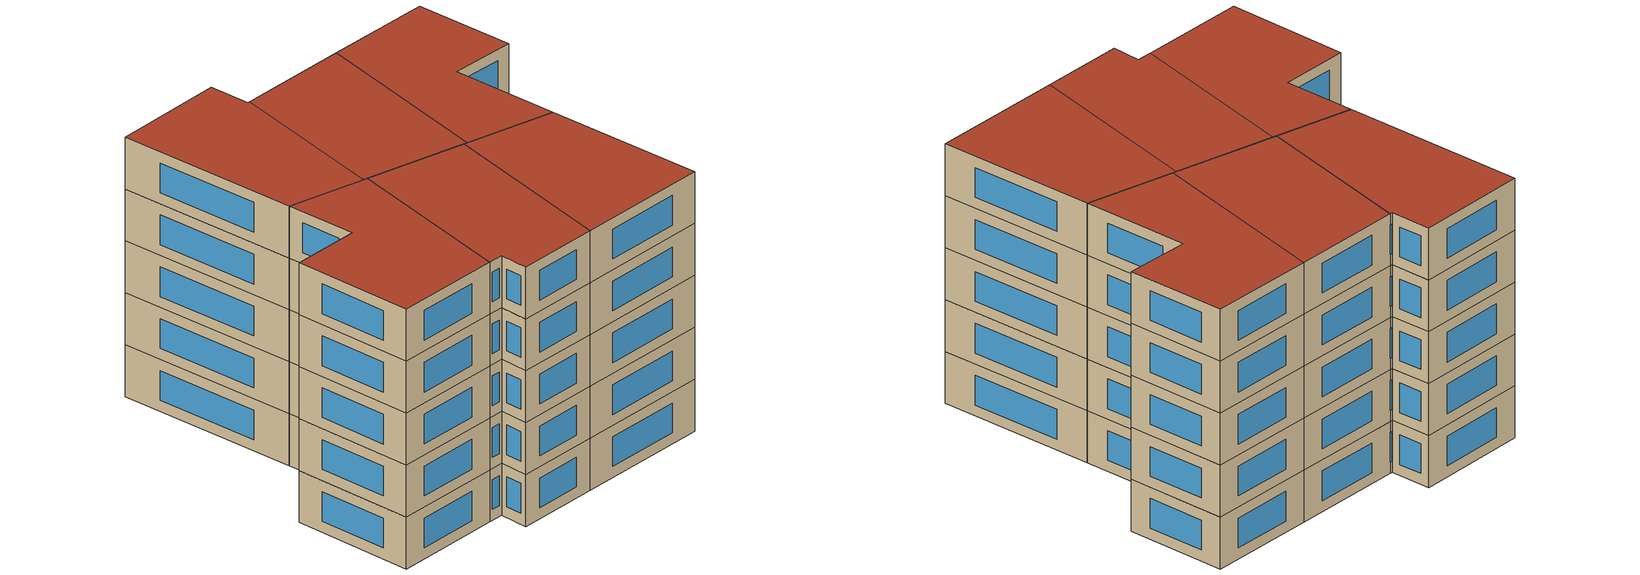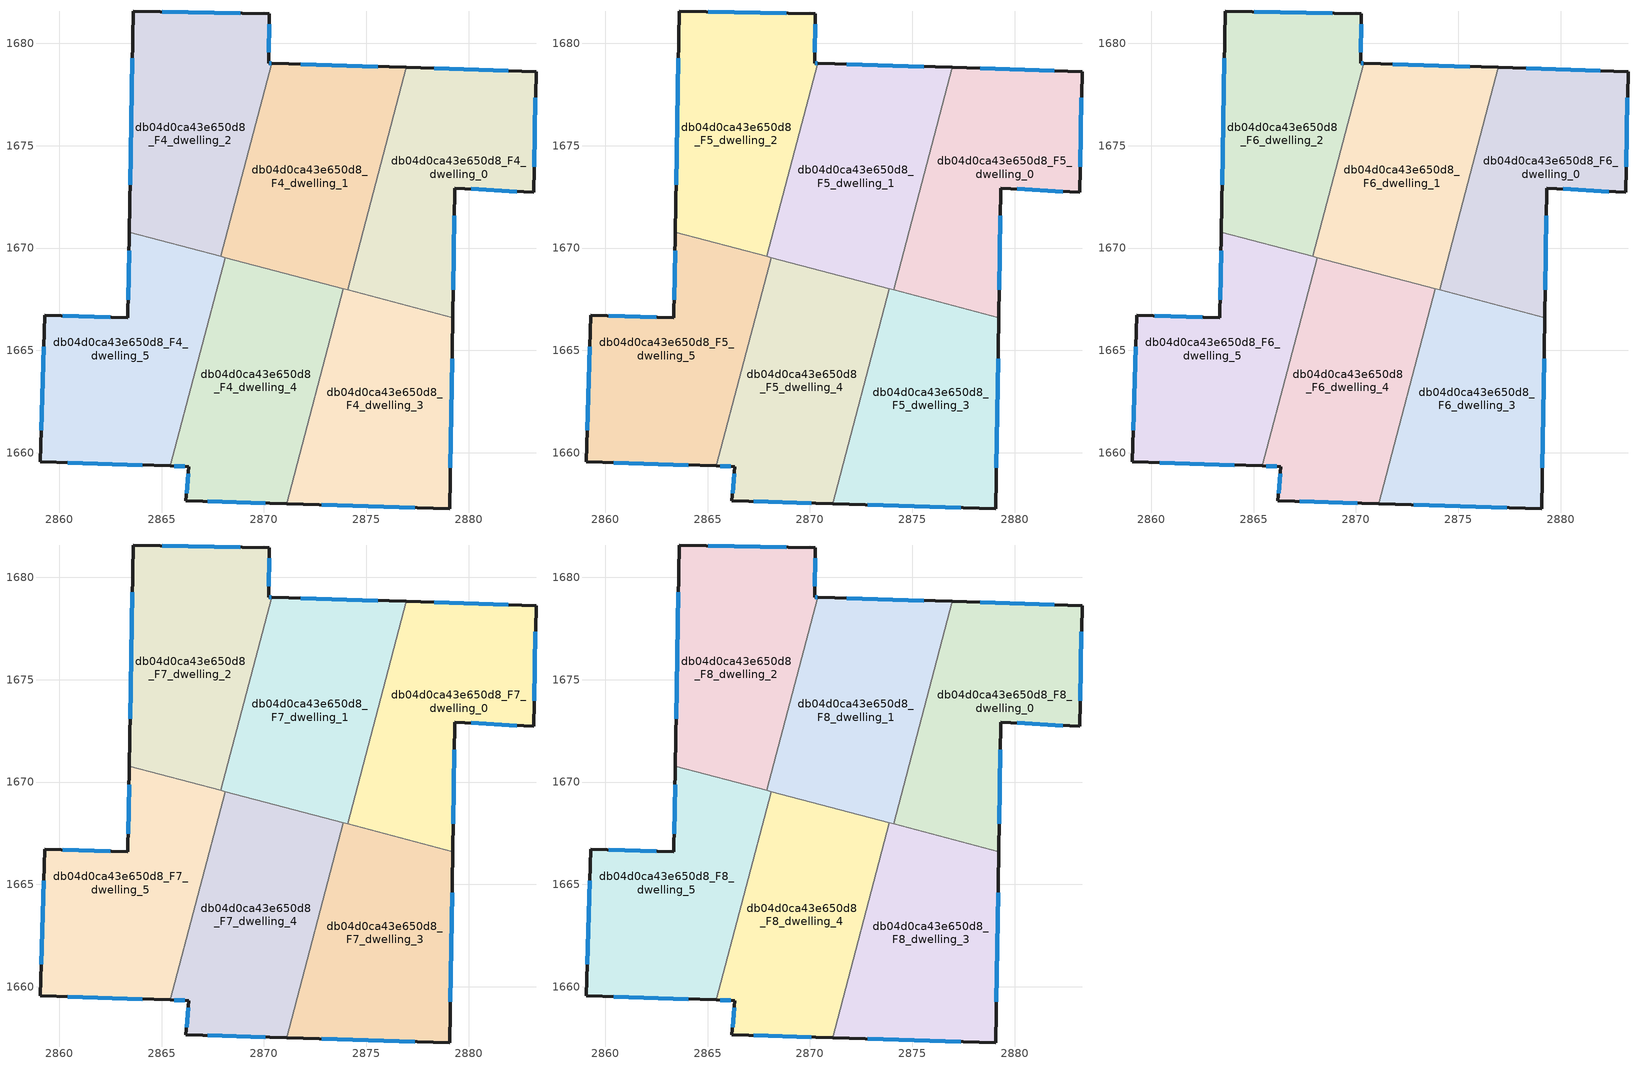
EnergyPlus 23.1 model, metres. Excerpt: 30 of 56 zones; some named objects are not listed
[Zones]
db04d0ca43e650d8_F4_dwelling_0
 floor to db04d0ca43e650d8_F3_dwelling_0 (EU_floor_Construction): 2883.29,1678.62 2883.17,1672.72 2879.32,1672.94 2879.22,1666.6 2874.09,1667.95 2876.96,1678.83 z12
 wall outside (EU_wall_Construction): 2879.22,1666.6 2879.32,1672.94 2883.17,1672.72 2883.29,1678.62 2876.96,1678.83 z12:15
 wall to db04d0ca43e650d8_F4_dwelling_1 (EU_wall_Construction): 2876.96,1678.83 2874.09,1667.95 z12:15
 wall to db04d0ca43e650d8_F4_dwelling_3 (EU_wall_Construction): 2874.09,1667.95 2879.22,1666.6 z12:15
 window (EU_Window_Construction): 2879.24,1667.96 2879.3,1671.58 / 2881.94,1678.67 2878.32,1678.78 / 2883.2,1673.98 2883.27,1677.36 / 2880.14,1672.89 2882.35,1672.76 z12.64:14.36
db04d0ca43e650d8_F4_dwelling_1
 floor to db04d0ca43e650d8_F3_dwelling_1 (EU_floor_Construction): 2876.96,1678.83 2874.09,1667.95 2867.9,1669.59 2870.39,1679.04 z12
 wall outside (EU_wall_Construction): 2876.96,1678.83 2870.39,1679.04 z12:15
 wall to db04d0ca43e650d8_F4_dwelling_2 (EU_wall_Construction): 2870.39,1679.04 2867.9,1669.59 z12:15
 wall to db04d0ca43e650d8_F4_dwelling_4 (EU_wall_Construction): 2868.1,1669.54 2873.88,1668.01 z12:15
 wall to db04d0ca43e650d8_F4_dwelling_3 (EU_wall_Construction): 2873.88,1668.01 2874.09,1667.95 z12:15
 wall to db04d0ca43e650d8_F4_dwelling_5 (EU_wall_Construction): 2867.9,1669.59 2868.1,1669.54 z12:15
 window (EU_Window_Construction): 2875.56,1678.87 2871.8,1678.99 z12.64:14.36
db04d0ca43e650d8_F4_dwelling_2
 floor to db04d0ca43e650d8_F3_dwelling_2 (EU_floor_Construction): 2870.26,1681.46 2870.23,1679.04 2870.39,1679.04 2867.9,1669.59 2863.42,1670.77 2863.61,1681.58 z12
 wall outside (EU_wall_Construction): 2870.39,1679.04 2870.23,1679.04 2870.26,1681.46 2863.61,1681.58 2863.42,1670.77 z12:15
 wall to db04d0ca43e650d8_F4_dwelling_5 (EU_wall_Construction): 2863.42,1670.77 2867.9,1669.59 z12:15
 window (EU_Window_Construction): 2863.57,1679.27 2863.46,1673.09 / 2868.84,1681.49 2865.03,1681.56 / 2870.24,1679.56 2870.26,1680.94 / 2870.36,1679.04 2870.27,1679.04 z12.64:14.36
db04d0ca43e650d8_F4_dwelling_3
 floor to db04d0ca43e650d8_F3_dwelling_3 (EU_floor_Construction): 2879.22,1666.6 2879.09,1657.25 2871.1,1657.5 2873.88,1668.01 z12
 wall outside (EU_wall_Construction): 2871.1,1657.5 2879.09,1657.25 2879.22,1666.6 z12:15
 wall to db04d0ca43e650d8_F4_dwelling_4 (EU_wall_Construction): 2873.88,1668.01 2871.1,1657.5 z12:15
 window (EU_Window_Construction): 2879.11,1659.25 2879.19,1664.6 / 2872.81,1657.45 2877.38,1657.31 z12.64:14.36
db04d0ca43e650d8_F4_dwelling_4
 floor to db04d0ca43e650d8_F3_dwelling_4 (EU_floor_Construction): 2873.88,1668.01 2871.1,1657.5 2866.19,1657.65 2866.32,1659.33 2865.41,1659.36 2868.1,1669.54 z12
 wall outside (EU_wall_Construction): 2865.41,1659.36 2866.32,1659.33 2866.19,1657.65 2871.1,1657.5 z12:15
 wall to db04d0ca43e650d8_F4_dwelling_5 (EU_wall_Construction): 2868.1,1669.54 2865.41,1659.36 z12:15
 window (EU_Window_Construction): 2867.24,1657.62 2870.05,1657.53 / 2866.29,1658.97 2866.22,1658.01 / 2865.61,1659.35 2866.13,1659.33 z12.64:14.36
db04d0ca43e650d8_F4_dwelling_5
 floor to db04d0ca43e650d8_F3_dwelling_5 (EU_floor_Construction): 2868.1,1669.54 2865.41,1659.36 2859.05,1659.56 2859.29,1666.72 2863.35,1666.59 2863.42,1670.77 z12
 wall outside (EU_wall_Construction): 2863.42,1670.77 2863.35,1666.59 2859.29,1666.72 2859.05,1659.56 2865.41,1659.36 z12:15
 window (EU_Window_Construction): 2863.41,1669.88 2863.37,1667.48 / 2860.42,1659.52 2864.05,1659.4 / 2859.24,1665.18 2859.11,1661.09 / 2862.48,1666.62 2860.16,1666.69 z12.64:14.36
db04d0ca43e650d8_F5_dwelling_0
 floor to db04d0ca43e650d8_F4_dwelling_0 (EU_floor_Construction): 2883.29,1678.62 2883.17,1672.72 2879.32,1672.94 2879.22,1666.6 2874.09,1667.95 2876.96,1678.83 z15
 wall outside (EU_wall_Construction): 2879.22,1666.6 2879.32,1672.94 2883.17,1672.72 2883.29,1678.62 2876.96,1678.83 z15:18
 wall to db04d0ca43e650d8_F5_dwelling_1 (EU_wall_Construction): 2876.96,1678.83 2874.09,1667.95 z15:18
 wall to db04d0ca43e650d8_F5_dwelling_3 (EU_wall_Construction): 2874.09,1667.95 2879.22,1666.6 z15:18
 window (EU_Window_Construction): 2879.24,1667.96 2879.3,1671.58 / 2881.94,1678.67 2878.32,1678.78 / 2883.2,1673.98 2883.27,1677.36 / 2880.14,1672.89 2882.35,1672.76 z15.64:17.36
db04d0ca43e650d8_F5_dwelling_1
 floor to db04d0ca43e650d8_F4_dwelling_1 (EU_floor_Construction): 2876.96,1678.83 2874.09,1667.95 2867.9,1669.59 2870.39,1679.04 z15
 wall outside (EU_wall_Construction): 2876.96,1678.83 2870.39,1679.04 z15:18
 wall to db04d0ca43e650d8_F5_dwelling_2 (EU_wall_Construction): 2870.39,1679.04 2867.9,1669.59 z15:18
 wall to db04d0ca43e650d8_F5_dwelling_4 (EU_wall_Construction): 2868.1,1669.54 2873.88,1668.01 z15:18
 wall to db04d0ca43e650d8_F5_dwelling_3 (EU_wall_Construction): 2873.88,1668.01 2874.09,1667.95 z15:18
 wall to db04d0ca43e650d8_F5_dwelling_5 (EU_wall_Construction): 2867.9,1669.59 2868.1,1669.54 z15:18
 window (EU_Window_Construction): 2875.56,1678.87 2871.8,1678.99 z15.64:17.36
db04d0ca43e650d8_F5_dwelling_2
 floor to db04d0ca43e650d8_F4_dwelling_2 (EU_floor_Construction): 2870.26,1681.46 2870.23,1679.04 2870.39,1679.04 2867.9,1669.59 2863.42,1670.77 2863.61,1681.58 z15
 wall outside (EU_wall_Construction): 2870.39,1679.04 2870.23,1679.04 2870.26,1681.46 2863.61,1681.58 2863.42,1670.77 z15:18
 wall to db04d0ca43e650d8_F5_dwelling_5 (EU_wall_Construction): 2863.42,1670.77 2867.9,1669.59 z15:18
 window (EU_Window_Construction): 2863.57,1679.27 2863.46,1673.09 / 2868.84,1681.49 2865.03,1681.56 / 2870.24,1679.56 2870.26,1680.94 / 2870.36,1679.04 2870.27,1679.04 z15.64:17.36
db04d0ca43e650d8_F5_dwelling_3
 floor to db04d0ca43e650d8_F4_dwelling_3 (EU_floor_Construction): 2879.22,1666.6 2879.09,1657.25 2871.1,1657.5 2873.88,1668.01 z15
 wall outside (EU_wall_Construction): 2871.1,1657.5 2879.09,1657.25 2879.22,1666.6 z15:18
 wall to db04d0ca43e650d8_F5_dwelling_4 (EU_wall_Construction): 2873.88,1668.01 2871.1,1657.5 z15:18
 window (EU_Window_Construction): 2879.11,1659.25 2879.19,1664.6 / 2872.81,1657.45 2877.38,1657.31 z15.64:17.36
db04d0ca43e650d8_F5_dwelling_4
 floor to db04d0ca43e650d8_F4_dwelling_4 (EU_floor_Construction): 2873.88,1668.01 2871.1,1657.5 2866.19,1657.65 2866.32,1659.33 2865.41,1659.36 2868.1,1669.54 z15
 wall outside (EU_wall_Construction): 2865.41,1659.36 2866.32,1659.33 2866.19,1657.65 2871.1,1657.5 z15:18
 wall to db04d0ca43e650d8_F5_dwelling_5 (EU_wall_Construction): 2868.1,1669.54 2865.41,1659.36 z15:18
 window (EU_Window_Construction): 2867.24,1657.62 2870.05,1657.53 / 2866.29,1658.97 2866.22,1658.01 / 2865.61,1659.35 2866.13,1659.33 z15.64:17.36
db04d0ca43e650d8_F5_dwelling_5
 floor to db04d0ca43e650d8_F4_dwelling_5 (EU_floor_Construction): 2868.1,1669.54 2865.41,1659.36 2859.05,1659.56 2859.29,1666.72 2863.35,1666.59 2863.42,1670.77 z15
 wall outside (EU_wall_Construction): 2863.42,1670.77 2863.35,1666.59 2859.29,1666.72 2859.05,1659.56 2865.41,1659.36 z15:18
 window (EU_Window_Construction): 2863.41,1669.88 2863.37,1667.48 / 2860.42,1659.52 2864.05,1659.4 / 2859.24,1665.18 2859.11,1661.09 / 2862.48,1666.62 2860.16,1666.69 z15.64:17.36
db04d0ca43e650d8_F6_dwelling_0
 floor to db04d0ca43e650d8_F5_dwelling_0 (EU_floor_Construction): 2883.29,1678.62 2883.17,1672.72 2879.32,1672.94 2879.22,1666.6 2874.09,1667.95 2876.96,1678.83 z18
 wall outside (EU_wall_Construction): 2879.22,1666.6 2879.32,1672.94 2883.17,1672.72 2883.29,1678.62 2876.96,1678.83 z18:21
 wall to db04d0ca43e650d8_F6_dwelling_1 (EU_wall_Construction): 2876.96,1678.83 2874.09,1667.95 z18:21
 wall to db04d0ca43e650d8_F6_dwelling_3 (EU_wall_Construction): 2874.09,1667.95 2879.22,1666.6 z18:21
 window (EU_Window_Construction): 2879.24,1667.96 2879.3,1671.58 / 2881.94,1678.67 2878.32,1678.78 / 2883.2,1673.98 2883.27,1677.36 / 2880.14,1672.89 2882.35,1672.76 z18.64:20.36
db04d0ca43e650d8_F6_dwelling_1
 floor to db04d0ca43e650d8_F5_dwelling_1 (EU_floor_Construction): 2876.96,1678.83 2874.09,1667.95 2867.9,1669.59 2870.39,1679.04 z18
 wall outside (EU_wall_Construction): 2876.96,1678.83 2870.39,1679.04 z18:21
 wall to db04d0ca43e650d8_F6_dwelling_2 (EU_wall_Construction): 2870.39,1679.04 2867.9,1669.59 z18:21
 wall to db04d0ca43e650d8_F6_dwelling_4 (EU_wall_Construction): 2868.1,1669.54 2873.88,1668.01 z18:21
 wall to db04d0ca43e650d8_F6_dwelling_3 (EU_wall_Construction): 2873.88,1668.01 2874.09,1667.95 z18:21
 wall to db04d0ca43e650d8_F6_dwelling_5 (EU_wall_Construction): 2867.9,1669.59 2868.1,1669.54 z18:21
 window (EU_Window_Construction): 2875.56,1678.87 2871.8,1678.99 z18.64:20.36
db04d0ca43e650d8_F6_dwelling_2
 floor to db04d0ca43e650d8_F5_dwelling_2 (EU_floor_Construction): 2870.26,1681.46 2870.23,1679.04 2870.39,1679.04 2867.9,1669.59 2863.42,1670.77 2863.61,1681.58 z18
 wall outside (EU_wall_Construction): 2870.39,1679.04 2870.23,1679.04 2870.26,1681.46 2863.61,1681.58 2863.42,1670.77 z18:21
 wall to db04d0ca43e650d8_F6_dwelling_5 (EU_wall_Construction): 2863.42,1670.77 2867.9,1669.59 z18:21
 window (EU_Window_Construction): 2863.57,1679.27 2863.46,1673.09 / 2868.84,1681.49 2865.03,1681.56 / 2870.24,1679.56 2870.26,1680.94 / 2870.36,1679.04 2870.27,1679.04 z18.64:20.36
db04d0ca43e650d8_F6_dwelling_3
 floor to db04d0ca43e650d8_F5_dwelling_3 (EU_floor_Construction): 2879.22,1666.6 2879.09,1657.25 2871.1,1657.5 2873.88,1668.01 z18
 wall outside (EU_wall_Construction): 2871.1,1657.5 2879.09,1657.25 2879.22,1666.6 z18:21
 wall to db04d0ca43e650d8_F6_dwelling_4 (EU_wall_Construction): 2873.88,1668.01 2871.1,1657.5 z18:21
 window (EU_Window_Construction): 2879.11,1659.25 2879.19,1664.6 / 2872.81,1657.45 2877.38,1657.31 z18.64:20.36
db04d0ca43e650d8_F6_dwelling_4
 floor to db04d0ca43e650d8_F5_dwelling_4 (EU_floor_Construction): 2873.88,1668.01 2871.1,1657.5 2866.19,1657.65 2866.32,1659.33 2865.41,1659.36 2868.1,1669.54 z18
 wall outside (EU_wall_Construction): 2865.41,1659.36 2866.32,1659.33 2866.19,1657.65 2871.1,1657.5 z18:21
 wall to db04d0ca43e650d8_F6_dwelling_5 (EU_wall_Construction): 2868.1,1669.54 2865.41,1659.36 z18:21
 window (EU_Window_Construction): 2867.24,1657.62 2870.05,1657.53 / 2866.29,1658.97 2866.22,1658.01 / 2865.61,1659.35 2866.13,1659.33 z18.64:20.36
db04d0ca43e650d8_F6_dwelling_5
 floor to db04d0ca43e650d8_F5_dwelling_5 (EU_floor_Construction): 2868.1,1669.54 2865.41,1659.36 2859.05,1659.56 2859.29,1666.72 2863.35,1666.59 2863.42,1670.77 z18
 wall outside (EU_wall_Construction): 2863.42,1670.77 2863.35,1666.59 2859.29,1666.72 2859.05,1659.56 2865.41,1659.36 z18:21
 window (EU_Window_Construction): 2863.41,1669.88 2863.37,1667.48 / 2860.42,1659.52 2864.05,1659.4 / 2859.24,1665.18 2859.11,1661.09 / 2862.48,1666.62 2860.16,1666.69 z18.64:20.36
db04d0ca43e650d8_F7_dwelling_0
 floor to db04d0ca43e650d8_F6_dwelling_0 (EU_floor_Construction): 2883.29,1678.62 2883.17,1672.72 2879.32,1672.94 2879.22,1666.6 2874.09,1667.95 2876.96,1678.83 z21
 wall outside (EU_wall_Construction): 2879.22,1666.6 2879.32,1672.94 2883.17,1672.72 2883.29,1678.62 2876.96,1678.83 z21:24
 wall to db04d0ca43e650d8_F7_dwelling_1 (EU_wall_Construction): 2876.96,1678.83 2874.09,1667.95 z21:24
 wall to db04d0ca43e650d8_F7_dwelling_3 (EU_wall_Construction): 2874.09,1667.95 2879.22,1666.6 z21:24
 window (EU_Window_Construction): 2879.24,1667.96 2879.3,1671.58 / 2881.94,1678.67 2878.32,1678.78 / 2883.2,1673.98 2883.27,1677.36 / 2880.14,1672.89 2882.35,1672.76 z21.64:23.36
db04d0ca43e650d8_F7_dwelling_1
 floor to db04d0ca43e650d8_F6_dwelling_1 (EU_floor_Construction): 2876.96,1678.83 2874.09,1667.95 2867.9,1669.59 2870.39,1679.04 z21
 wall outside (EU_wall_Construction): 2876.96,1678.83 2870.39,1679.04 z21:24
 wall to db04d0ca43e650d8_F7_dwelling_2 (EU_wall_Construction): 2870.39,1679.04 2867.9,1669.59 z21:24
 wall to db04d0ca43e650d8_F7_dwelling_4 (EU_wall_Construction): 2868.1,1669.54 2873.88,1668.01 z21:24
 wall to db04d0ca43e650d8_F7_dwelling_3 (EU_wall_Construction): 2873.88,1668.01 2874.09,1667.95 z21:24
 wall to db04d0ca43e650d8_F7_dwelling_5 (EU_wall_Construction): 2867.9,1669.59 2868.1,1669.54 z21:24
 window (EU_Window_Construction): 2875.56,1678.87 2871.8,1678.99 z21.64:23.36
db04d0ca43e650d8_F7_dwelling_2
 floor to db04d0ca43e650d8_F6_dwelling_2 (EU_floor_Construction): 2870.26,1681.46 2870.23,1679.04 2870.39,1679.04 2867.9,1669.59 2863.42,1670.77 2863.61,1681.58 z21
 wall outside (EU_wall_Construction): 2870.39,1679.04 2870.23,1679.04 2870.26,1681.46 2863.61,1681.58 2863.42,1670.77 z21:24
 wall to db04d0ca43e650d8_F7_dwelling_5 (EU_wall_Construction): 2863.42,1670.77 2867.9,1669.59 z21:24
 window (EU_Window_Construction): 2863.57,1679.27 2863.46,1673.09 / 2868.84,1681.49 2865.03,1681.56 / 2870.24,1679.56 2870.26,1680.94 / 2870.36,1679.04 2870.27,1679.04 z21.64:23.36
db04d0ca43e650d8_F7_dwelling_3
 floor to db04d0ca43e650d8_F6_dwelling_3 (EU_floor_Construction): 2879.22,1666.6 2879.09,1657.25 2871.1,1657.5 2873.88,1668.01 z21
 wall outside (EU_wall_Construction): 2871.1,1657.5 2879.09,1657.25 2879.22,1666.6 z21:24
 wall to db04d0ca43e650d8_F7_dwelling_4 (EU_wall_Construction): 2873.88,1668.01 2871.1,1657.5 z21:24
 window (EU_Window_Construction): 2879.11,1659.25 2879.19,1664.6 / 2872.81,1657.45 2877.38,1657.31 z21.64:23.36
db04d0ca43e650d8_F7_dwelling_4
 floor to db04d0ca43e650d8_F6_dwelling_4 (EU_floor_Construction): 2873.88,1668.01 2871.1,1657.5 2866.19,1657.65 2866.32,1659.33 2865.41,1659.36 2868.1,1669.54 z21
 wall outside (EU_wall_Construction): 2865.41,1659.36 2866.32,1659.33 2866.19,1657.65 2871.1,1657.5 z21:24
 wall to db04d0ca43e650d8_F7_dwelling_5 (EU_wall_Construction): 2868.1,1669.54 2865.41,1659.36 z21:24
 window (EU_Window_Construction): 2867.24,1657.62 2870.05,1657.53 / 2866.29,1658.97 2866.22,1658.01 / 2865.61,1659.35 2866.13,1659.33 z21.64:23.36
db04d0ca43e650d8_F7_dwelling_5
 floor to db04d0ca43e650d8_F6_dwelling_5 (EU_floor_Construction): 2868.1,1669.54 2865.41,1659.36 2859.05,1659.56 2859.29,1666.72 2863.35,1666.59 2863.42,1670.77 z21
 wall outside (EU_wall_Construction): 2863.42,1670.77 2863.35,1666.59 2859.29,1666.72 2859.05,1659.56 2865.41,1659.36 z21:24
 window (EU_Window_Construction): 2863.41,1669.88 2863.37,1667.48 / 2860.42,1659.52 2864.05,1659.4 / 2859.24,1665.18 2859.11,1661.09 / 2862.48,1666.62 2860.16,1666.69 z21.64:23.36
db04d0ca43e650d8_F8_dwelling_0
 floor to db04d0ca43e650d8_F7_dwelling_0 (EU_floor_Construction): 2883.29,1678.62 2883.17,1672.72 2879.32,1672.94 2879.22,1666.6 2874.09,1667.95 2876.96,1678.83 z24
 wall outside (EU_wall_Construction): 2879.22,1666.6 2879.32,1672.94 2883.17,1672.72 2883.29,1678.62 2876.96,1678.83 z24:27
 wall to db04d0ca43e650d8_F8_dwelling_1 (EU_wall_Construction): 2876.96,1678.83 2874.09,1667.95 z24:27
 wall to db04d0ca43e650d8_F8_dwelling_3 (EU_wall_Construction): 2874.09,1667.95 2879.22,1666.6 z24:27
 window (EU_Window_Construction): 2879.24,1667.96 2879.3,1671.58 / 2881.94,1678.67 2878.32,1678.78 / 2883.2,1673.98 2883.27,1677.36 / 2880.14,1672.89 2882.35,1672.76 z24.64:26.36
 roof outside (EU_roof_Construction): 2879.22,1666.6 2879.32,1672.94 2883.17,1672.72 2883.29,1678.62 2876.96,1678.83 2874.09,1667.95 z27
db04d0ca43e650d8_F8_dwelling_1
 floor to db04d0ca43e650d8_F7_dwelling_1 (EU_floor_Construction): 2876.96,1678.83 2874.09,1667.95 2867.9,1669.59 2870.39,1679.04 z24
 wall outside (EU_wall_Construction): 2876.96,1678.83 2870.39,1679.04 z24:27
 wall to db04d0ca43e650d8_F8_dwelling_2 (EU_wall_Construction): 2870.39,1679.04 2867.9,1669.59 z24:27
 wall to db04d0ca43e650d8_F8_dwelling_4 (EU_wall_Construction): 2868.1,1669.54 2873.88,1668.01 z24:27
 wall to db04d0ca43e650d8_F8_dwelling_3 (EU_wall_Construction): 2873.88,1668.01 2874.09,1667.95 z24:27
 wall to db04d0ca43e650d8_F8_dwelling_5 (EU_wall_Construction): 2867.9,1669.59 2868.1,1669.54 z24:27
 window (EU_Window_Construction): 2875.56,1678.87 2871.8,1678.99 z24.64:26.36
 roof outside (EU_roof_Construction): 2874.09,1667.95 2876.96,1678.83 2870.39,1679.04 2867.9,1669.59 z27
db04d0ca43e650d8_F8_dwelling_2
 floor to db04d0ca43e650d8_F7_dwelling_2 (EU_floor_Construction): 2870.26,1681.46 2870.23,1679.04 2870.39,1679.04 2867.9,1669.59 2863.42,1670.77 2863.61,1681.58 z24
 wall outside (EU_wall_Construction): 2870.39,1679.04 2870.23,1679.04 2870.26,1681.46 2863.61,1681.58 2863.42,1670.77 z24:27
 wall to db04d0ca43e650d8_F8_dwelling_5 (EU_wall_Construction): 2863.42,1670.77 2867.9,1669.59 z24:27
 window (EU_Window_Construction): 2863.57,1679.27 2863.46,1673.09 / 2868.84,1681.49 2865.03,1681.56 / 2870.24,1679.56 2870.26,1680.94 / 2870.36,1679.04 2870.27,1679.04 z24.64:26.36
 roof outside (EU_roof_Construction): 2867.9,1669.59 2870.39,1679.04 2870.23,1679.04 2870.26,1681.46 2863.61,1681.58 2863.42,1670.77 z27
db04d0ca43e650d8_F8_dwelling_3
 floor to db04d0ca43e650d8_F7_dwelling_3 (EU_floor_Construction): 2879.22,1666.6 2879.09,1657.25 2871.1,1657.5 2873.88,1668.01 z24
 wall outside (EU_wall_Construction): 2871.1,1657.5 2879.09,1657.25 2879.22,1666.6 z24:27
 wall to db04d0ca43e650d8_F8_dwelling_4 (EU_wall_Construction): 2873.88,1668.01 2871.1,1657.5 z24:27
 window (EU_Window_Construction): 2879.11,1659.25 2879.19,1664.6 / 2872.81,1657.45 2877.38,1657.31 z24.64:26.36
 roof outside (EU_roof_Construction): 2879.09,1657.25 2879.22,1666.6 2873.88,1668.01 2871.1,1657.5 z27
db04d0ca43e650d8_F8_dwelling_4
 floor to db04d0ca43e650d8_F7_dwelling_4 (EU_floor_Construction): 2873.88,1668.01 2871.1,1657.5 2866.19,1657.65 2866.32,1659.33 2865.41,1659.36 2868.1,1669.54 z24
 wall outside (EU_wall_Construction): 2865.41,1659.36 2866.32,1659.33 2866.19,1657.65 2871.1,1657.5 z24:27
 wall to db04d0ca43e650d8_F8_dwelling_5 (EU_wall_Construction): 2868.1,1669.54 2865.41,1659.36 z24:27
 window (EU_Window_Construction): 2867.24,1657.62 2870.05,1657.53 / 2866.29,1658.97 2866.22,1658.01 / 2865.61,1659.35 2866.13,1659.33 z24.64:26.36
 roof outside (EU_roof_Construction): 2871.1,1657.5 2873.88,1668.01 2868.1,1669.54 2865.41,1659.36 2866.32,1659.33 2866.19,1657.65 z27
db04d0ca43e650d8_F8_dwelling_5
 floor to db04d0ca43e650d8_F7_dwelling_5 (EU_floor_Construction): 2868.1,1669.54 2865.41,1659.36 2859.05,1659.56 2859.29,1666.72 2863.35,1666.59 2863.42,1670.77 z24
 wall outside (EU_wall_Construction): 2863.42,1670.77 2863.35,1666.59 2859.29,1666.72 2859.05,1659.56 2865.41,1659.36 z24:27
 window (EU_Window_Construction): 2863.41,1669.88 2863.37,1667.48 / 2860.42,1659.52 2864.05,1659.4 / 2859.24,1665.18 2859.11,1661.09 / 2862.48,1666.62 2860.16,1666.69 z24.64:26.36
 roof outside (EU_roof_Construction): 2865.41,1659.36 2868.1,1669.54 2863.42,1670.77 2863.35,1666.59 2859.29,1666.72 2859.05,1659.56 z27
[Building]
EU S2 Campaign: North Axis=0; Terrain=City; Solar Distribution=FullExterior
[Site:Location]
Yerevan-Zvartnots.Intl.AP: Latitude=40.15; Longitude=44.383; Time Zone=4; Elevation=854
[SizingPeriod:WeatherFileDays]
AnnualSizingPeriod: Begin Month=1; Begin Day of Month=1; End Month=12; End Day of Month=31; Day of Week for Start Day=Monday; Use Weather File Daylight Saving Period=No; Use Weather File Rain and Snow Indicators=No
[MATERIAL]
EU_InternalMass_Material: Roughness=MediumRough; Thickness=0.1; Conductivity=1; Density=1800; Specific Heat=900; Thermal Absorptance=0.9; Solar Absorptance=0.7; Visible Absorptance=0.7
[MATERIAL:NOMASS] Roughness=MediumRough; Thermal Absorptance=0.9; Solar Absorptance=0.7; Visible Absorptance=0.7
Name | Thermal Resistance
EU_wall_NoMass | 1.05043
EU_roof_NoMass | 1.45357
EU_floor_NoMass | 0.478065
[WINDOWMATERIAL:SIMPLEGLAZINGSYSTEM]
EU_Window_SimpleGlazing: UFactor=2.5566; Solar Heat Gain Coefficient=0.75; Visible Transmittance=0.75
[CONSTRUCTION]
EU_wall_Construction: EU_wall_NoMass
EU_roof_Construction: EU_roof_NoMass
EU_floor_Construction: EU_floor_NoMass
EU_Window_Construction: EU_Window_SimpleGlazing
EU_InternalMass_Construction: EU_InternalMass_Material
[ZONE] Type=1; Multiplier=1; Ceiling Height=autocalculate; Floor Area=autocalculate; Part of Total Floor Area=Yes
Name | Volume
db04d0ca43e650d8_F4_dwelling_0; db04d0ca43e650d8_F5_dwelling_0; db04d0ca43e650d8_F6_dwelling_0; db04d0ca43e650d8_F7_dwelling_0; db04d0ca43e650d8_F8_dwelling_0 | 202.044
db04d0ca43e650d8_F4_dwelling_1; db04d0ca43e650d8_F5_dwelling_1; db04d0ca43e650d8_F6_dwelling_1; db04d0ca43e650d8_F7_dwelling_1; db04d0ca43e650d8_F8_dwelling_1 | 202.024
db04d0ca43e650d8_F4_dwelling_2; db04d0ca43e650d8_F5_dwelling_2; db04d0ca43e650d8_F6_dwelling_2; db04d0ca43e650d8_F7_dwelling_2; db04d0ca43e650d8_F8_dwelling_2 | 202.032
db04d0ca43e650d8_F4_dwelling_3; db04d0ca43e650d8_F5_dwelling_3; db04d0ca43e650d8_F6_dwelling_3; db04d0ca43e650d8_F7_dwelling_3; db04d0ca43e650d8_F8_dwelling_3 | 202.06
db04d0ca43e650d8_F4_dwelling_4; db04d0ca43e650d8_F5_dwelling_4; db04d0ca43e650d8_F6_dwelling_4; db04d0ca43e650d8_F7_dwelling_4; db04d0ca43e650d8_F8_dwelling_4 | 202.027
db04d0ca43e650d8_F4_dwelling_5; db04d0ca43e650d8_F5_dwelling_5; db04d0ca43e650d8_F6_dwelling_5; db04d0ca43e650d8_F7_dwelling_5; db04d0ca43e650d8_F8_dwelling_5 | 202.043
[INTERNALMASS] Construction=EU_InternalMass_Construction
Name | Zone or ZoneList | Surface Area
db04d0ca43e650d8_F4_dwelling_0_EU_InternalMass | db04d0ca43e650d8_F4_dwelling_0 | 67.3482
db04d0ca43e650d8_F4_dwelling_1_EU_InternalMass | db04d0ca43e650d8_F4_dwelling_1 | 67.3416
db04d0ca43e650d8_F4_dwelling_2_EU_InternalMass | db04d0ca43e650d8_F4_dwelling_2 | 67.3441
db04d0ca43e650d8_F4_dwelling_3_EU_InternalMass | db04d0ca43e650d8_F4_dwelling_3 | 67.3534
db04d0ca43e650d8_F4_dwelling_4_EU_InternalMass | db04d0ca43e650d8_F4_dwelling_4 | 67.3421
db04d0ca43e650d8_F4_dwelling_5_EU_InternalMass | db04d0ca43e650d8_F4_dwelling_5 | 67.3475
db04d0ca43e650d8_F5_dwelling_0_EU_InternalMass | db04d0ca43e650d8_F5_dwelling_0 | 67.3482
db04d0ca43e650d8_F5_dwelling_1_EU_InternalMass | db04d0ca43e650d8_F5_dwelling_1 | 67.3416
db04d0ca43e650d8_F5_dwelling_2_EU_InternalMass | db04d0ca43e650d8_F5_dwelling_2 | 67.3441
db04d0ca43e650d8_F5_dwelling_3_EU_InternalMass | db04d0ca43e650d8_F5_dwelling_3 | 67.3534
db04d0ca43e650d8_F5_dwelling_4_EU_InternalMass | db04d0ca43e650d8_F5_dwelling_4 | 67.3421
db04d0ca43e650d8_F5_dwelling_5_EU_InternalMass | db04d0ca43e650d8_F5_dwelling_5 | 67.3475
db04d0ca43e650d8_F6_dwelling_0_EU_InternalMass | db04d0ca43e650d8_F6_dwelling_0 | 67.3482
db04d0ca43e650d8_F6_dwelling_1_EU_InternalMass | db04d0ca43e650d8_F6_dwelling_1 | 67.3416
db04d0ca43e650d8_F6_dwelling_2_EU_InternalMass | db04d0ca43e650d8_F6_dwelling_2 | 67.3441
db04d0ca43e650d8_F6_dwelling_3_EU_InternalMass | db04d0ca43e650d8_F6_dwelling_3 | 67.3534
db04d0ca43e650d8_F6_dwelling_4_EU_InternalMass | db04d0ca43e650d8_F6_dwelling_4 | 67.3421
db04d0ca43e650d8_F6_dwelling_5_EU_InternalMass | db04d0ca43e650d8_F6_dwelling_5 | 67.3475
db04d0ca43e650d8_F7_dwelling_0_EU_InternalMass | db04d0ca43e650d8_F7_dwelling_0 | 67.3482
db04d0ca43e650d8_F7_dwelling_1_EU_InternalMass | db04d0ca43e650d8_F7_dwelling_1 | 67.3416
db04d0ca43e650d8_F7_dwelling_2_EU_InternalMass | db04d0ca43e650d8_F7_dwelling_2 | 67.3441
db04d0ca43e650d8_F7_dwelling_3_EU_InternalMass | db04d0ca43e650d8_F7_dwelling_3 | 67.3534
db04d0ca43e650d8_F7_dwelling_4_EU_InternalMass | db04d0ca43e650d8_F7_dwelling_4 | 67.3421
db04d0ca43e650d8_F7_dwelling_5_EU_InternalMass | db04d0ca43e650d8_F7_dwelling_5 | 67.3475
db04d0ca43e650d8_F8_dwelling_0_EU_InternalMass | db04d0ca43e650d8_F8_dwelling_0 | 67.3482
db04d0ca43e650d8_F8_dwelling_1_EU_InternalMass | db04d0ca43e650d8_F8_dwelling_1 | 67.3416
db04d0ca43e650d8_F8_dwelling_2_EU_InternalMass | db04d0ca43e650d8_F8_dwelling_2 | 67.3441
db04d0ca43e650d8_F8_dwelling_3_EU_InternalMass | db04d0ca43e650d8_F8_dwelling_3 | 67.3534
db04d0ca43e650d8_F8_dwelling_4_EU_InternalMass | db04d0ca43e650d8_F8_dwelling_4 | 67.3421
db04d0ca43e650d8_F8_dwelling_5_EU_InternalMass | db04d0ca43e650d8_F8_dwelling_5 | 67.3475
[OTHEREQUIPMENT] Fuel Type=Electricity; Design Level Calculation Method=Watts/Area; Power per Zone Floor Area=1; Fraction Latent=0; Fraction Radiant=0; Fraction Lost=0; Carbon Dioxide Generation Rate=0; EndUse Subcategory=EU_Step8_InternalGains
Name | Zone or ZoneList or Space or SpaceList | Schedule
EU_Step8_InternalGain_db04d0ca43e650d8_F4_dwelling_0_f000 | db04d0ca43e650d8_F4_dwelling_0 | EU_Step8_GainSchedule_db04d0ca43e650d8_F4_dwelling_0_f000
EU_Step8_InternalGain_db04d0ca43e650d8_F4_dwelling_1_f000 | db04d0ca43e650d8_F4_dwelling_1 | EU_Step8_GainSchedule_db04d0ca43e650d8_F4_dwelling_1_f000
EU_Step8_InternalGain_db04d0ca43e650d8_F4_dwelling_2_f000 | db04d0ca43e650d8_F4_dwelling_2 | EU_Step8_GainSchedule_db04d0ca43e650d8_F4_dwelling_2_f000
EU_Step8_InternalGain_db04d0ca43e650d8_F4_dwelling_3_f000 | db04d0ca43e650d8_F4_dwelling_3 | EU_Step8_GainSchedule_db04d0ca43e650d8_F4_dwelling_3_f000
EU_Step8_InternalGain_db04d0ca43e650d8_F4_dwelling_4_f000 | db04d0ca43e650d8_F4_dwelling_4 | EU_Step8_GainSchedule_db04d0ca43e650d8_F4_dwelling_4_f000
EU_Step8_InternalGain_db04d0ca43e650d8_F4_dwelling_5_f000 | db04d0ca43e650d8_F4_dwelling_5 | EU_Step8_GainSchedule_db04d0ca43e650d8_F4_dwelling_5_f000
EU_Step8_InternalGain_db04d0ca43e650d8_F5_dwelling_0_f000 | db04d0ca43e650d8_F5_dwelling_0 | EU_Step8_GainSchedule_db04d0ca43e650d8_F5_dwelling_0_f000
EU_Step8_InternalGain_db04d0ca43e650d8_F5_dwelling_1_f000 | db04d0ca43e650d8_F5_dwelling_1 | EU_Step8_GainSchedule_db04d0ca43e650d8_F5_dwelling_1_f000
EU_Step8_InternalGain_db04d0ca43e650d8_F5_dwelling_2_f000 | db04d0ca43e650d8_F5_dwelling_2 | EU_Step8_GainSchedule_db04d0ca43e650d8_F5_dwelling_2_f000
EU_Step8_InternalGain_db04d0ca43e650d8_F5_dwelling_3_f000 | db04d0ca43e650d8_F5_dwelling_3 | EU_Step8_GainSchedule_db04d0ca43e650d8_F5_dwelling_3_f000
EU_Step8_InternalGain_db04d0ca43e650d8_F5_dwelling_4_f000 | db04d0ca43e650d8_F5_dwelling_4 | EU_Step8_GainSchedule_db04d0ca43e650d8_F5_dwelling_4_f000
EU_Step8_InternalGain_db04d0ca43e650d8_F5_dwelling_5_f000 | db04d0ca43e650d8_F5_dwelling_5 | EU_Step8_GainSchedule_db04d0ca43e650d8_F5_dwelling_5_f000
EU_Step8_InternalGain_db04d0ca43e650d8_F6_dwelling_0_f000 | db04d0ca43e650d8_F6_dwelling_0 | EU_Step8_GainSchedule_db04d0ca43e650d8_F6_dwelling_0_f000
EU_Step8_InternalGain_db04d0ca43e650d8_F6_dwelling_1_f000 | db04d0ca43e650d8_F6_dwelling_1 | EU_Step8_GainSchedule_db04d0ca43e650d8_F6_dwelling_1_f000
EU_Step8_InternalGain_db04d0ca43e650d8_F6_dwelling_2_f000 | db04d0ca43e650d8_F6_dwelling_2 | EU_Step8_GainSchedule_db04d0ca43e650d8_F6_dwelling_2_f000
EU_Step8_InternalGain_db04d0ca43e650d8_F6_dwelling_3_f000 | db04d0ca43e650d8_F6_dwelling_3 | EU_Step8_GainSchedule_db04d0ca43e650d8_F6_dwelling_3_f000
EU_Step8_InternalGain_db04d0ca43e650d8_F6_dwelling_4_f000 | db04d0ca43e650d8_F6_dwelling_4 | EU_Step8_GainSchedule_db04d0ca43e650d8_F6_dwelling_4_f000
EU_Step8_InternalGain_db04d0ca43e650d8_F6_dwelling_5_f000 | db04d0ca43e650d8_F6_dwelling_5 | EU_Step8_GainSchedule_db04d0ca43e650d8_F6_dwelling_5_f000
EU_Step8_InternalGain_db04d0ca43e650d8_F7_dwelling_0_f000 | db04d0ca43e650d8_F7_dwelling_0 | EU_Step8_GainSchedule_db04d0ca43e650d8_F7_dwelling_0_f000
EU_Step8_InternalGain_db04d0ca43e650d8_F7_dwelling_1_f000 | db04d0ca43e650d8_F7_dwelling_1 | EU_Step8_GainSchedule_db04d0ca43e650d8_F7_dwelling_1_f000
EU_Step8_InternalGain_db04d0ca43e650d8_F7_dwelling_2_f000 | db04d0ca43e650d8_F7_dwelling_2 | EU_Step8_GainSchedule_db04d0ca43e650d8_F7_dwelling_2_f000
EU_Step8_InternalGain_db04d0ca43e650d8_F7_dwelling_3_f000 | db04d0ca43e650d8_F7_dwelling_3 | EU_Step8_GainSchedule_db04d0ca43e650d8_F7_dwelling_3_f000
EU_Step8_InternalGain_db04d0ca43e650d8_F7_dwelling_4_f000 | db04d0ca43e650d8_F7_dwelling_4 | EU_Step8_GainSchedule_db04d0ca43e650d8_F7_dwelling_4_f000
EU_Step8_InternalGain_db04d0ca43e650d8_F7_dwelling_5_f000 | db04d0ca43e650d8_F7_dwelling_5 | EU_Step8_GainSchedule_db04d0ca43e650d8_F7_dwelling_5_f000
EU_Step8_InternalGain_db04d0ca43e650d8_F8_dwelling_0_f000 | db04d0ca43e650d8_F8_dwelling_0 | EU_Step8_GainSchedule_db04d0ca43e650d8_F8_dwelling_0_f000
EU_Step8_InternalGain_db04d0ca43e650d8_F8_dwelling_1_f000 | db04d0ca43e650d8_F8_dwelling_1 | EU_Step8_GainSchedule_db04d0ca43e650d8_F8_dwelling_1_f000
EU_Step8_InternalGain_db04d0ca43e650d8_F8_dwelling_2_f000 | db04d0ca43e650d8_F8_dwelling_2 | EU_Step8_GainSchedule_db04d0ca43e650d8_F8_dwelling_2_f000
EU_Step8_InternalGain_db04d0ca43e650d8_F8_dwelling_3_f000 | db04d0ca43e650d8_F8_dwelling_3 | EU_Step8_GainSchedule_db04d0ca43e650d8_F8_dwelling_3_f000
EU_Step8_InternalGain_db04d0ca43e650d8_F8_dwelling_4_f000 | db04d0ca43e650d8_F8_dwelling_4 | EU_Step8_GainSchedule_db04d0ca43e650d8_F8_dwelling_4_f000
EU_Step8_InternalGain_db04d0ca43e650d8_F8_dwelling_5_f000 | db04d0ca43e650d8_F8_dwelling_5 | EU_Step8_GainSchedule_db04d0ca43e650d8_F8_dwelling_5_f000
[ZONEVENTILATION:DESIGNFLOWRATE] Schedule=EU_AlwaysOn; Design Flow Rate Calculation Method=AirChanges/Hour; Air Changes per Hour=0.557805; Ventilation Type=Natural; Fan Pressure Rise=0; Fan Total Efficiency=1; Constant Term Coefficient=1; Temperature Term Coefficient=0; Velocity Term Coefficient=0; Velocity Squared Term Coefficient=0; Minimum Indoor Temperature=-100; Maximum Indoor Temperature=100; Delta Temperature=-100; Minimum Outdoor Temperature=-100; Maximum Outdoor Temperature=100; Maximum Wind Speed=40
Name | Zone or ZoneList or Space or SpaceList
EU_ConstantAir_db04d0ca43e650d8_F4_dwelling_0 | db04d0ca43e650d8_F4_dwelling_0
EU_ConstantAir_db04d0ca43e650d8_F4_dwelling_1 | db04d0ca43e650d8_F4_dwelling_1
EU_ConstantAir_db04d0ca43e650d8_F4_dwelling_2 | db04d0ca43e650d8_F4_dwelling_2
EU_ConstantAir_db04d0ca43e650d8_F4_dwelling_3 | db04d0ca43e650d8_F4_dwelling_3
EU_ConstantAir_db04d0ca43e650d8_F4_dwelling_4 | db04d0ca43e650d8_F4_dwelling_4
EU_ConstantAir_db04d0ca43e650d8_F4_dwelling_5 | db04d0ca43e650d8_F4_dwelling_5
EU_ConstantAir_db04d0ca43e650d8_F5_dwelling_0 | db04d0ca43e650d8_F5_dwelling_0
EU_ConstantAir_db04d0ca43e650d8_F5_dwelling_1 | db04d0ca43e650d8_F5_dwelling_1
EU_ConstantAir_db04d0ca43e650d8_F5_dwelling_2 | db04d0ca43e650d8_F5_dwelling_2
EU_ConstantAir_db04d0ca43e650d8_F5_dwelling_3 | db04d0ca43e650d8_F5_dwelling_3
EU_ConstantAir_db04d0ca43e650d8_F5_dwelling_4 | db04d0ca43e650d8_F5_dwelling_4
EU_ConstantAir_db04d0ca43e650d8_F5_dwelling_5 | db04d0ca43e650d8_F5_dwelling_5
EU_ConstantAir_db04d0ca43e650d8_F6_dwelling_0 | db04d0ca43e650d8_F6_dwelling_0
EU_ConstantAir_db04d0ca43e650d8_F6_dwelling_1 | db04d0ca43e650d8_F6_dwelling_1
EU_ConstantAir_db04d0ca43e650d8_F6_dwelling_2 | db04d0ca43e650d8_F6_dwelling_2
EU_ConstantAir_db04d0ca43e650d8_F6_dwelling_3 | db04d0ca43e650d8_F6_dwelling_3
EU_ConstantAir_db04d0ca43e650d8_F6_dwelling_4 | db04d0ca43e650d8_F6_dwelling_4
EU_ConstantAir_db04d0ca43e650d8_F6_dwelling_5 | db04d0ca43e650d8_F6_dwelling_5
EU_ConstantAir_db04d0ca43e650d8_F7_dwelling_0 | db04d0ca43e650d8_F7_dwelling_0
EU_ConstantAir_db04d0ca43e650d8_F7_dwelling_1 | db04d0ca43e650d8_F7_dwelling_1
EU_ConstantAir_db04d0ca43e650d8_F7_dwelling_2 | db04d0ca43e650d8_F7_dwelling_2
EU_ConstantAir_db04d0ca43e650d8_F7_dwelling_3 | db04d0ca43e650d8_F7_dwelling_3
EU_ConstantAir_db04d0ca43e650d8_F7_dwelling_4 | db04d0ca43e650d8_F7_dwelling_4
EU_ConstantAir_db04d0ca43e650d8_F7_dwelling_5 | db04d0ca43e650d8_F7_dwelling_5
EU_ConstantAir_db04d0ca43e650d8_F8_dwelling_0 | db04d0ca43e650d8_F8_dwelling_0
EU_ConstantAir_db04d0ca43e650d8_F8_dwelling_1 | db04d0ca43e650d8_F8_dwelling_1
EU_ConstantAir_db04d0ca43e650d8_F8_dwelling_2 | db04d0ca43e650d8_F8_dwelling_2
EU_ConstantAir_db04d0ca43e650d8_F8_dwelling_3 | db04d0ca43e650d8_F8_dwelling_3
EU_ConstantAir_db04d0ca43e650d8_F8_dwelling_4 | db04d0ca43e650d8_F8_dwelling_4
EU_ConstantAir_db04d0ca43e650d8_F8_dwelling_5 | db04d0ca43e650d8_F8_dwelling_5
[HVACTEMPLATE:ZONE:IDEALLOADSAIRSYSTEM] System Availability Schedule=EU_AlwaysOn; Maximum Heating Supply Air Temperature=50; Minimum Cooling Supply Air Temperature=13; Maximum Heating Supply Air Humidity Ratio=0.0156; Minimum Cooling Supply Air Humidity Ratio=0.0077; Heating Limit=NoLimit; Cooling Limit=NoLimit; Heating Availability Schedule=EU_AlwaysOn; Cooling Availability Schedule=EU_CoolingOff; Dehumidification Control Type=ConstantSensibleHeatRatio; Cooling Sensible Heat Ratio=0.7; Dehumidification Setpoint=60; Humidification Control Type=None; Humidification Setpoint=30; Outdoor Air Method=None; Outdoor Air Flow Rate per Person=0.00944; Outdoor Air Flow Rate per Zone Floor Area=0; Outdoor Air Flow Rate per Zone=0; Demand Controlled Ventilation Type=None; Outdoor Air Economizer Type=NoEconomizer; Heat Recovery Type=None; Sensible Heat Recovery Effectiveness=0.7; Latent Heat Recovery Effectiveness=0.65
Name | Template Thermostat
db04d0ca43e650d8_F4_dwelling_0 | EU_HeatOnly_db04d0ca43e650d8_F4_dwelling_0
db04d0ca43e650d8_F4_dwelling_1 | EU_HeatOnly_db04d0ca43e650d8_F4_dwelling_1
db04d0ca43e650d8_F4_dwelling_2 | EU_HeatOnly_db04d0ca43e650d8_F4_dwelling_2
db04d0ca43e650d8_F4_dwelling_3 | EU_HeatOnly_db04d0ca43e650d8_F4_dwelling_3
db04d0ca43e650d8_F4_dwelling_4 | EU_HeatOnly_db04d0ca43e650d8_F4_dwelling_4
db04d0ca43e650d8_F4_dwelling_5 | EU_HeatOnly_db04d0ca43e650d8_F4_dwelling_5
db04d0ca43e650d8_F5_dwelling_0 | EU_HeatOnly_db04d0ca43e650d8_F5_dwelling_0
db04d0ca43e650d8_F5_dwelling_1 | EU_HeatOnly_db04d0ca43e650d8_F5_dwelling_1
db04d0ca43e650d8_F5_dwelling_2 | EU_HeatOnly_db04d0ca43e650d8_F5_dwelling_2
db04d0ca43e650d8_F5_dwelling_3 | EU_HeatOnly_db04d0ca43e650d8_F5_dwelling_3
db04d0ca43e650d8_F5_dwelling_4 | EU_HeatOnly_db04d0ca43e650d8_F5_dwelling_4
db04d0ca43e650d8_F5_dwelling_5 | EU_HeatOnly_db04d0ca43e650d8_F5_dwelling_5
db04d0ca43e650d8_F6_dwelling_0 | EU_HeatOnly_db04d0ca43e650d8_F6_dwelling_0
db04d0ca43e650d8_F6_dwelling_1 | EU_HeatOnly_db04d0ca43e650d8_F6_dwelling_1
db04d0ca43e650d8_F6_dwelling_2 | EU_HeatOnly_db04d0ca43e650d8_F6_dwelling_2
db04d0ca43e650d8_F6_dwelling_3 | EU_HeatOnly_db04d0ca43e650d8_F6_dwelling_3
db04d0ca43e650d8_F6_dwelling_4 | EU_HeatOnly_db04d0ca43e650d8_F6_dwelling_4
db04d0ca43e650d8_F6_dwelling_5 | EU_HeatOnly_db04d0ca43e650d8_F6_dwelling_5
db04d0ca43e650d8_F7_dwelling_0 | EU_HeatOnly_db04d0ca43e650d8_F7_dwelling_0
db04d0ca43e650d8_F7_dwelling_1 | EU_HeatOnly_db04d0ca43e650d8_F7_dwelling_1
db04d0ca43e650d8_F7_dwelling_2 | EU_HeatOnly_db04d0ca43e650d8_F7_dwelling_2
db04d0ca43e650d8_F7_dwelling_3 | EU_HeatOnly_db04d0ca43e650d8_F7_dwelling_3
db04d0ca43e650d8_F7_dwelling_4 | EU_HeatOnly_db04d0ca43e650d8_F7_dwelling_4
db04d0ca43e650d8_F7_dwelling_5 | EU_HeatOnly_db04d0ca43e650d8_F7_dwelling_5
db04d0ca43e650d8_F8_dwelling_0 | EU_HeatOnly_db04d0ca43e650d8_F8_dwelling_0
db04d0ca43e650d8_F8_dwelling_1 | EU_HeatOnly_db04d0ca43e650d8_F8_dwelling_1
db04d0ca43e650d8_F8_dwelling_2 | EU_HeatOnly_db04d0ca43e650d8_F8_dwelling_2
db04d0ca43e650d8_F8_dwelling_3 | EU_HeatOnly_db04d0ca43e650d8_F8_dwelling_3
db04d0ca43e650d8_F8_dwelling_4 | EU_HeatOnly_db04d0ca43e650d8_F8_dwelling_4
db04d0ca43e650d8_F8_dwelling_5 | EU_HeatOnly_db04d0ca43e650d8_F8_dwelling_5
[SIZING:ZONE] Zone Cooling Design Supply Air Temperature Input Method=SupplyAirTemperature; Zone Cooling Design Supply Air Temperature=13; Zone Heating Design Supply Air Temperature Input Method=SupplyAirTemperature; Zone Heating Design Supply Air Temperature=50; Zone Cooling Design Supply Air Humidity Ratio=0.008; Zone Heating Design Supply Air Humidity Ratio=0.008; Cooling Design Air Flow Method=DesignDay; Cooling Design Air Flow Rate=0; Cooling Minimum Air Flow per Zone Floor Area=0.000762; Cooling Minimum Air Flow=0; Cooling Minimum Air Flow Fraction=0.2; Heating Design Air Flow Method=DesignDay; Heating Design Air Flow Rate=0; Heating Maximum Air Flow per Zone Floor Area=0.002032; Heating Maximum Air Flow=0.141576; Heating Maximum Air Flow Fraction=0.3; Account for Dedicated Outdoor Air System=No; Dedicated Outdoor Air System Control Strategy=NeutralSupplyAir; Dedicated Outdoor Air Low Setpoint Temperature for Design=autosize; Dedicated Outdoor Air High Setpoint Temperature for Design=autosize; Zone Load Sizing Method=Sensible Load Only No Latent Load; Zone Latent Cooling Design Supply Air Humidity Ratio Input Method=HumidityRatioDifference; Zone Cooling Design Supply Air Humidity Ratio Difference=0.005; Zone Latent Heating Design Supply Air Humidity Ratio Input Method=HumidityRatioDifference; Zone Humidification Design Supply Air Humidity Ratio Difference=0.005
db04d0ca43e650d8_F4_dwelling_0; db04d0ca43e650d8_F4_dwelling_1; db04d0ca43e650d8_F4_dwelling_2; db04d0ca43e650d8_F4_dwelling_3; db04d0ca43e650d8_F4_dwelling_4; db04d0ca43e650d8_F4_dwelling_5; db04d0ca43e650d8_F5_dwelling_0; db04d0ca43e650d8_F5_dwelling_1; db04d0ca43e650d8_F5_dwelling_2; db04d0ca43e650d8_F5_dwelling_3; db04d0ca43e650d8_F5_dwelling_4; db04d0ca43e650d8_F5_dwelling_5; db04d0ca43e650d8_F6_dwelling_0; db04d0ca43e650d8_F6_dwelling_1; db04d0ca43e650d8_F6_dwelling_2; db04d0ca43e650d8_F6_dwelling_3; db04d0ca43e650d8_F6_dwelling_4; db04d0ca43e650d8_F6_dwelling_5; db04d0ca43e650d8_F7_dwelling_0; db04d0ca43e650d8_F7_dwelling_1; db04d0ca43e650d8_F7_dwelling_2; db04d0ca43e650d8_F7_dwelling_3; db04d0ca43e650d8_F7_dwelling_4; db04d0ca43e650d8_F7_dwelling_5; db04d0ca43e650d8_F8_dwelling_0; db04d0ca43e650d8_F8_dwelling_1; db04d0ca43e650d8_F8_dwelling_2; db04d0ca43e650d8_F8_dwelling_3; db04d0ca43e650d8_F8_dwelling_4; db04d0ca43e650d8_F8_dwelling_5
[SCHEDULE:CONSTANT]
Name | Hourly Value
EU_AlwaysOn | 1
EU_CoolingOff | 0
[SCHEDULE:FILE] Column Number=1; Rows to Skip at Top=0; Number of Hours of Data=8760; Column Separator=Comma; Interpolate to Timestep=No; Minutes per Item=60; Adjust Schedule for Daylight Savings=Yes
Name | File
EU_Step8_GainSchedule_db04d0ca43e650d8_F4_dwelling_0_f000 | ../../schedules/db04d0ca43e650d8/db04d0ca43e650d8_F4_dwelling_0_f000_gain.csv
EU_Step8_GainSchedule_db04d0ca43e650d8_F4_dwelling_1_f000 | ../../schedules/db04d0ca43e650d8/db04d0ca43e650d8_F4_dwelling_1_f000_gain.csv
EU_Step8_GainSchedule_db04d0ca43e650d8_F4_dwelling_2_f000 | ../../schedules/db04d0ca43e650d8/db04d0ca43e650d8_F4_dwelling_2_f000_gain.csv
EU_Step8_GainSchedule_db04d0ca43e650d8_F4_dwelling_3_f000 | ../../schedules/db04d0ca43e650d8/db04d0ca43e650d8_F4_dwelling_3_f000_gain.csv
EU_Step8_GainSchedule_db04d0ca43e650d8_F4_dwelling_4_f000 | ../../schedules/db04d0ca43e650d8/db04d0ca43e650d8_F4_dwelling_4_f000_gain.csv
EU_Step8_GainSchedule_db04d0ca43e650d8_F4_dwelling_5_f000 | ../../schedules/db04d0ca43e650d8/db04d0ca43e650d8_F4_dwelling_5_f000_gain.csv
EU_Step8_GainSchedule_db04d0ca43e650d8_F5_dwelling_0_f000 | ../../schedules/db04d0ca43e650d8/db04d0ca43e650d8_F5_dwelling_0_f000_gain.csv
EU_Step8_GainSchedule_db04d0ca43e650d8_F5_dwelling_1_f000 | ../../schedules/db04d0ca43e650d8/db04d0ca43e650d8_F5_dwelling_1_f000_gain.csv
EU_Step8_GainSchedule_db04d0ca43e650d8_F5_dwelling_2_f000 | ../../schedules/db04d0ca43e650d8/db04d0ca43e650d8_F5_dwelling_2_f000_gain.csv
EU_Step8_GainSchedule_db04d0ca43e650d8_F5_dwelling_3_f000 | ../../schedules/db04d0ca43e650d8/db04d0ca43e650d8_F5_dwelling_3_f000_gain.csv
EU_Step8_GainSchedule_db04d0ca43e650d8_F5_dwelling_4_f000 | ../../schedules/db04d0ca43e650d8/db04d0ca43e650d8_F5_dwelling_4_f000_gain.csv
EU_Step8_GainSchedule_db04d0ca43e650d8_F5_dwelling_5_f000 | ../../schedules/db04d0ca43e650d8/db04d0ca43e650d8_F5_dwelling_5_f000_gain.csv
EU_Step8_GainSchedule_db04d0ca43e650d8_F6_dwelling_0_f000 | ../../schedules/db04d0ca43e650d8/db04d0ca43e650d8_F6_dwelling_0_f000_gain.csv
EU_Step8_GainSchedule_db04d0ca43e650d8_F6_dwelling_1_f000 | ../../schedules/db04d0ca43e650d8/db04d0ca43e650d8_F6_dwelling_1_f000_gain.csv
EU_Step8_GainSchedule_db04d0ca43e650d8_F6_dwelling_2_f000 | ../../schedules/db04d0ca43e650d8/db04d0ca43e650d8_F6_dwelling_2_f000_gain.csv
EU_Step8_GainSchedule_db04d0ca43e650d8_F6_dwelling_3_f000 | ../../schedules/db04d0ca43e650d8/db04d0ca43e650d8_F6_dwelling_3_f000_gain.csv
EU_Step8_GainSchedule_db04d0ca43e650d8_F6_dwelling_4_f000 | ../../schedules/db04d0ca43e650d8/db04d0ca43e650d8_F6_dwelling_4_f000_gain.csv
EU_Step8_GainSchedule_db04d0ca43e650d8_F6_dwelling_5_f000 | ../../schedules/db04d0ca43e650d8/db04d0ca43e650d8_F6_dwelling_5_f000_gain.csv
EU_Step8_GainSchedule_db04d0ca43e650d8_F7_dwelling_0_f000 | ../../schedules/db04d0ca43e650d8/db04d0ca43e650d8_F7_dwelling_0_f000_gain.csv
EU_Step8_GainSchedule_db04d0ca43e650d8_F7_dwelling_1_f000 | ../../schedules/db04d0ca43e650d8/db04d0ca43e650d8_F7_dwelling_1_f000_gain.csv
EU_Step8_GainSchedule_db04d0ca43e650d8_F7_dwelling_2_f000 | ../../schedules/db04d0ca43e650d8/db04d0ca43e650d8_F7_dwelling_2_f000_gain.csv
EU_Step8_GainSchedule_db04d0ca43e650d8_F7_dwelling_3_f000 | ../../schedules/db04d0ca43e650d8/db04d0ca43e650d8_F7_dwelling_3_f000_gain.csv
EU_Step8_GainSchedule_db04d0ca43e650d8_F7_dwelling_4_f000 | ../../schedules/db04d0ca43e650d8/db04d0ca43e650d8_F7_dwelling_4_f000_gain.csv
EU_Step8_GainSchedule_db04d0ca43e650d8_F7_dwelling_5_f000 | ../../schedules/db04d0ca43e650d8/db04d0ca43e650d8_F7_dwelling_5_f000_gain.csv
EU_Step8_GainSchedule_db04d0ca43e650d8_F8_dwelling_0_f000 | ../../schedules/db04d0ca43e650d8/db04d0ca43e650d8_F8_dwelling_0_f000_gain.csv
EU_Step8_GainSchedule_db04d0ca43e650d8_F8_dwelling_1_f000 | ../../schedules/db04d0ca43e650d8/db04d0ca43e650d8_F8_dwelling_1_f000_gain.csv
EU_Step8_GainSchedule_db04d0ca43e650d8_F8_dwelling_2_f000 | ../../schedules/db04d0ca43e650d8/db04d0ca43e650d8_F8_dwelling_2_f000_gain.csv
EU_Step8_GainSchedule_db04d0ca43e650d8_F8_dwelling_3_f000 | ../../schedules/db04d0ca43e650d8/db04d0ca43e650d8_F8_dwelling_3_f000_gain.csv
EU_Step8_GainSchedule_db04d0ca43e650d8_F8_dwelling_4_f000 | ../../schedules/db04d0ca43e650d8/db04d0ca43e650d8_F8_dwelling_4_f000_gain.csv
EU_Step8_GainSchedule_db04d0ca43e650d8_F8_dwelling_5_f000 | ../../schedules/db04d0ca43e650d8/db04d0ca43e650d8_F8_dwelling_5_f000_gain.csv
